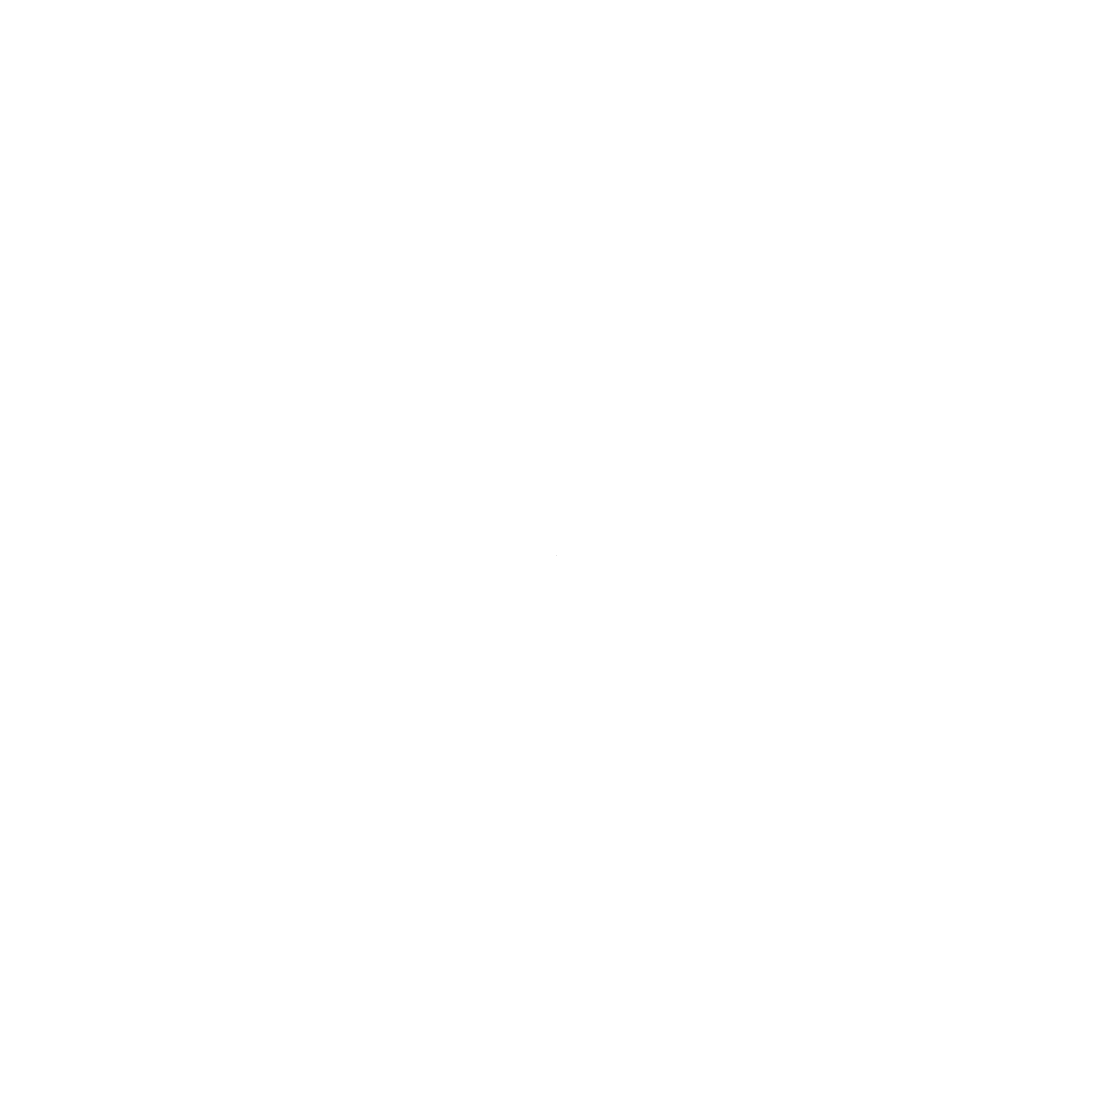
# Model space of a CAD drawing. Header units: millimetres. Extents: x 1019.9394864268 to 1019.9394864268, y 2004.5724070847 to 2004.5724070847.
import ezdxf

# ---------------------------------------------------------------- set-up
doc = ezdxf.new("R2010")
doc.units = ezdxf.units.MM
doc.header["$LTSCALE"] = 0.5

msp = doc.modelspace()

# ---------------------------------------------------------------- linework, layer by layer
at = {"extrusion": (0, 0, -1)}
msp.add_line((1019.9394864268, 2004.5724070847), (1019.9394864268, 2004.5724070847), dxfattribs=at)
msp.add_line((1019.9394864268, 2004.5724070847), (1019.9394864268, 2004.5724070847), dxfattribs=at)

doc.saveas('drawing.dxf')
